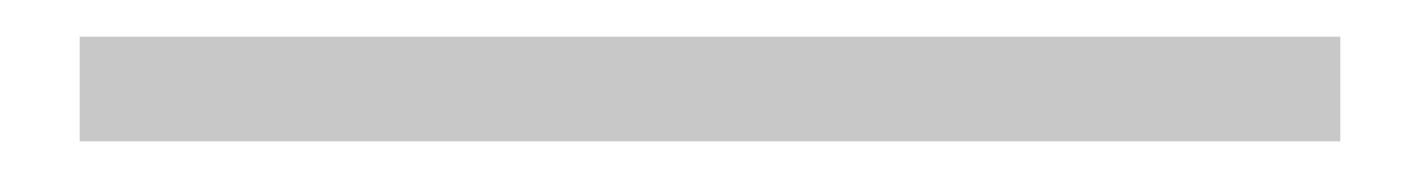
# Model space of a CAD drawing. Header units: millimetres. Extents: x 19017 to 32082, y 18496 to 19496.
import ezdxf

# ---------------------------------------------------------------- set-up
doc = ezdxf.new("R2010")
doc.units = ezdxf.units.MM

msp = doc.modelspace()

# ---------------------------------------------------------------- linework, layer by layer
at = {"lineweight": -3, "ltscale": 100, "const_width": 1000}
msp.add_lwpolyline([(19517, 18996), (31582, 18996)], dxfattribs=at)

doc.saveas('drawing.dxf')
